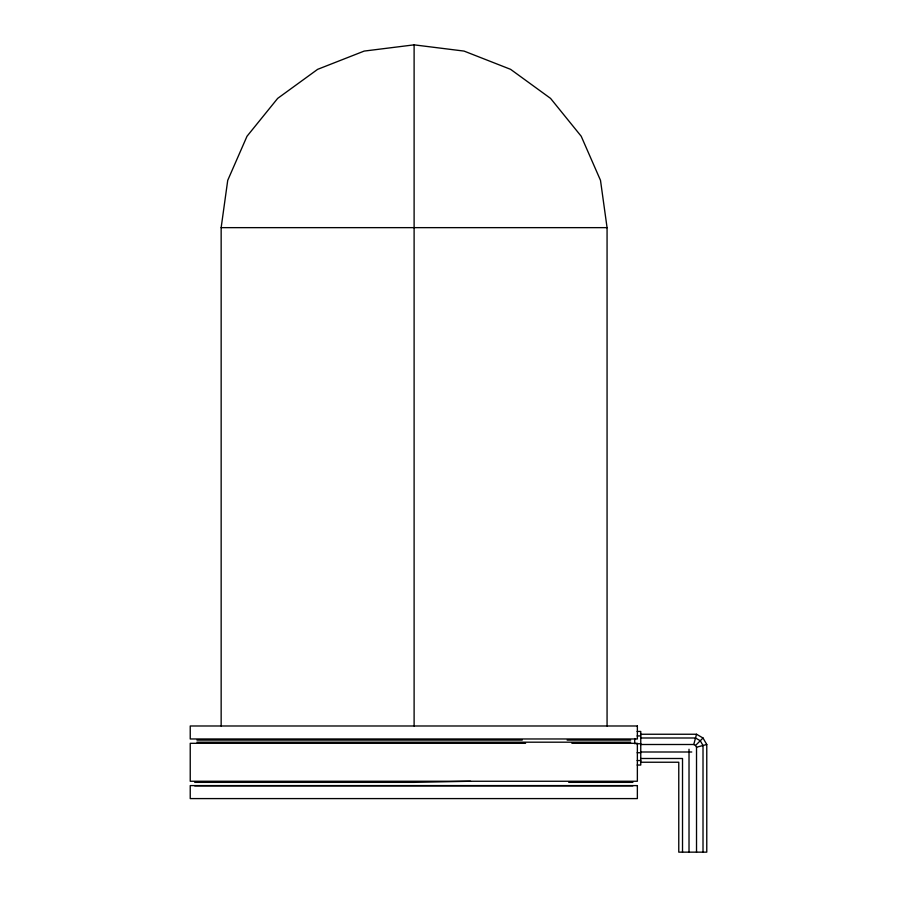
<?xml version="1.0" encoding="UTF-8"?>
<svg xmlns="http://www.w3.org/2000/svg" width="897" height="897" viewBox="0 0 897 897"><rect width="100%" height="100%" fill="white"/><g stroke="black" fill="none" stroke-linecap="round" stroke-linejoin="round"><path stroke-width="1.35" d="M221.155 725.987L221.155 227.647L227.726 180.342L247.011 136.254L277.666 98.39L317.639 69.338L364.171 51.084L414.111 44.85L464.052 51.084L510.595 69.338L550.556 98.39L581.211 136.254L600.497 180.342L607.067 227.647L607.067 725.987M640.761 744.499L693.773 744.499L696.521 734.251L703.013 737.996L706.769 744.499L706.769 852.15L678.771 852.15L678.771 762.237L640.761 762.237M696.521 852.15L696.521 747.235L695.511 745.497L703.013 737.996M696.521 747.235L706.769 744.499M470.499 781.253L413.797 782.363L194.705 782.363M221.155 227.647L607.067 227.647M637.128 731.447L640.761 731.447L640.761 765.04L637.128 765.04M640.761 734.251L696.521 734.251M637.128 735.944L640.761 735.944M640.761 737.996L695.511 737.996L700.265 740.743L703.013 745.497L703.013 852.15M196.948 740.092L522.222 740.092M567.139 740.092L630.658 740.092M196.948 742.189L630.658 742.189M525.575 743.31L190.231 743.31L190.231 781.253L637.363 781.253L637.363 743.31L571.882 743.31M635.917 743.748L640.761 743.748M640.761 752L691.766 752M637.128 752.74L640.761 752.74M640.761 758.492L682.516 758.492L682.516 852.15M637.128 760.544L640.761 760.544M568.72 782.363L632.89 782.363M194.705 785.839L632.89 785.839M693.773 744.499L695.511 745.497M689.019 749.253L689.019 852.15M634.706 738.545L634.706 743.748M414.111 44.85L414.111 725.987M637.363 725.987L190.231 725.987L190.231 738.971L637.363 738.971L637.363 725.987M637.363 785.593L190.231 785.593L190.231 798.588L637.363 798.588L637.363 785.593"/></g></svg>
